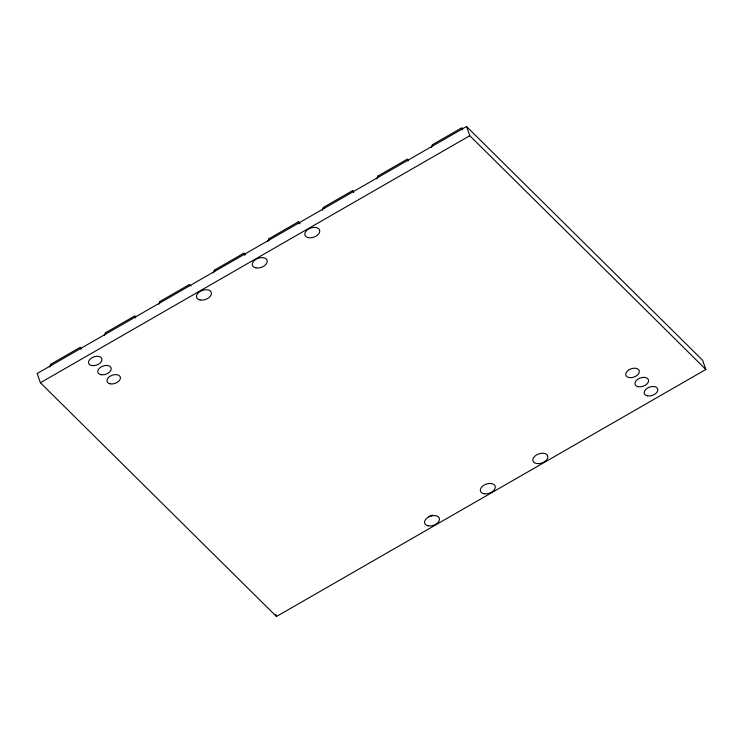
<?xml version="1.0" encoding="UTF-8"?>
<svg xmlns="http://www.w3.org/2000/svg" width="743" height="743" viewBox="0 0 743 743"><rect width="100%" height="100%" fill="white"/><g stroke="black" fill="none" stroke-linecap="round" stroke-linejoin="round"><path stroke-width="1.11" d="M49.707 367.023L50.803 364.256L80.346 347.26L81.071 349.303M104.317 335.604L105.413 332.836L134.957 315.84L135.681 317.893M158.807 304.259L159.912 301.491L189.456 284.495L191.035 286.055M213.306 272.904L214.402 270.136L243.945 253.14L245.534 254.71M267.805 241.559L268.901 238.791L298.445 221.795L300.023 223.355M322.295 210.204L323.391 207.436L352.944 190.44L353.659 192.493M376.794 178.859L377.89 176.091L407.433 159.095L408.158 161.138M431.284 147.504L432.38 144.736L461.932 127.74L462.648 129.793M466.539 126.496L37.15 373.515L40.401 382.738L276.461 616.504L705.85 369.485L702.599 360.262L466.539 126.496L469.79 135.718L705.85 369.485M40.401 382.738L469.79 135.718M432.38 144.736L432.788 145.888M377.89 176.091L378.298 177.243M323.391 207.436L323.799 208.588M298.445 221.795L299.169 223.838M268.901 238.791L269.3 239.943M243.945 253.14L244.67 255.193M214.402 270.136L214.811 271.288M275.737 614.452L276.461 616.504M159.912 301.491L160.312 302.642M105.413 332.836L105.822 333.988M50.803 364.256L51.211 365.407M432.389 515.14A7.774 4.811 -19.4 0 1 428.618 516.543M202.514 290.151A7.774 4.811 -19.4 0 1 200.564 290.708M91.76 365.547A6.993 4.328 -19.4 0 0 101.995 359.658A6.993 4.328 -19.4 0 0 91.965 357.745A6.993 4.328 -19.4 0 0 91.76 365.547M428.135 525.83A7.774 4.811 -19.4 0 0 439.503 519.292A7.774 4.811 -19.4 0 0 428.367 517.156A7.774 4.811 -19.4 0 0 428.135 525.83M483.944 493.724A7.774 4.811 -19.4 0 0 495.312 487.185A7.774 4.811 -19.4 0 0 484.176 485.049A7.774 4.811 -19.4 0 0 483.944 493.724M536.465 463.511A7.774 4.811 -19.4 0 0 547.842 456.964A7.774 4.811 -19.4 0 0 536.697 454.837A7.774 4.811 -19.4 0 0 536.465 463.511M200.081 299.986A7.774 4.811 -19.4 0 0 211.449 293.448A7.774 4.811 -19.4 0 0 200.304 291.312A7.774 4.811 -19.4 0 0 200.081 299.986M255.88 267.889A7.774 4.811 -19.4 0 0 267.257 261.341A7.774 4.811 -19.4 0 0 256.112 259.214A7.774 4.811 -19.4 0 0 255.88 267.889M308.41 237.667A7.774 4.811 -19.4 0 0 319.778 231.129A7.774 4.811 -19.4 0 0 308.642 228.993A7.774 4.811 -19.4 0 0 308.41 237.667M647.478 395.861A7.086 4.384 -19.4 0 0 657.852 389.899A7.086 4.384 -19.4 0 0 647.692 387.957A7.086 4.384 -19.4 0 0 647.478 395.861M638.246 386.713A7.086 4.384 -19.4 0 0 648.611 380.75A7.086 4.384 -19.4 0 0 638.451 378.809A7.086 4.384 -19.4 0 0 638.246 386.713M629.005 377.565A7.086 4.384 -19.4 0 0 639.37 371.602A7.086 4.384 -19.4 0 0 629.219 369.661A7.086 4.384 -19.4 0 0 629.005 377.565M110.233 383.843A6.993 4.328 -19.4 0 0 120.468 377.955A6.993 4.328 -19.4 0 0 110.447 376.042A6.993 4.328 -19.4 0 0 110.233 383.843M101.002 374.695A6.993 4.328 -19.4 0 0 111.236 368.807A6.993 4.328 -19.4 0 0 101.206 366.893A6.993 4.328 -19.4 0 0 101.002 374.695"/></g></svg>
